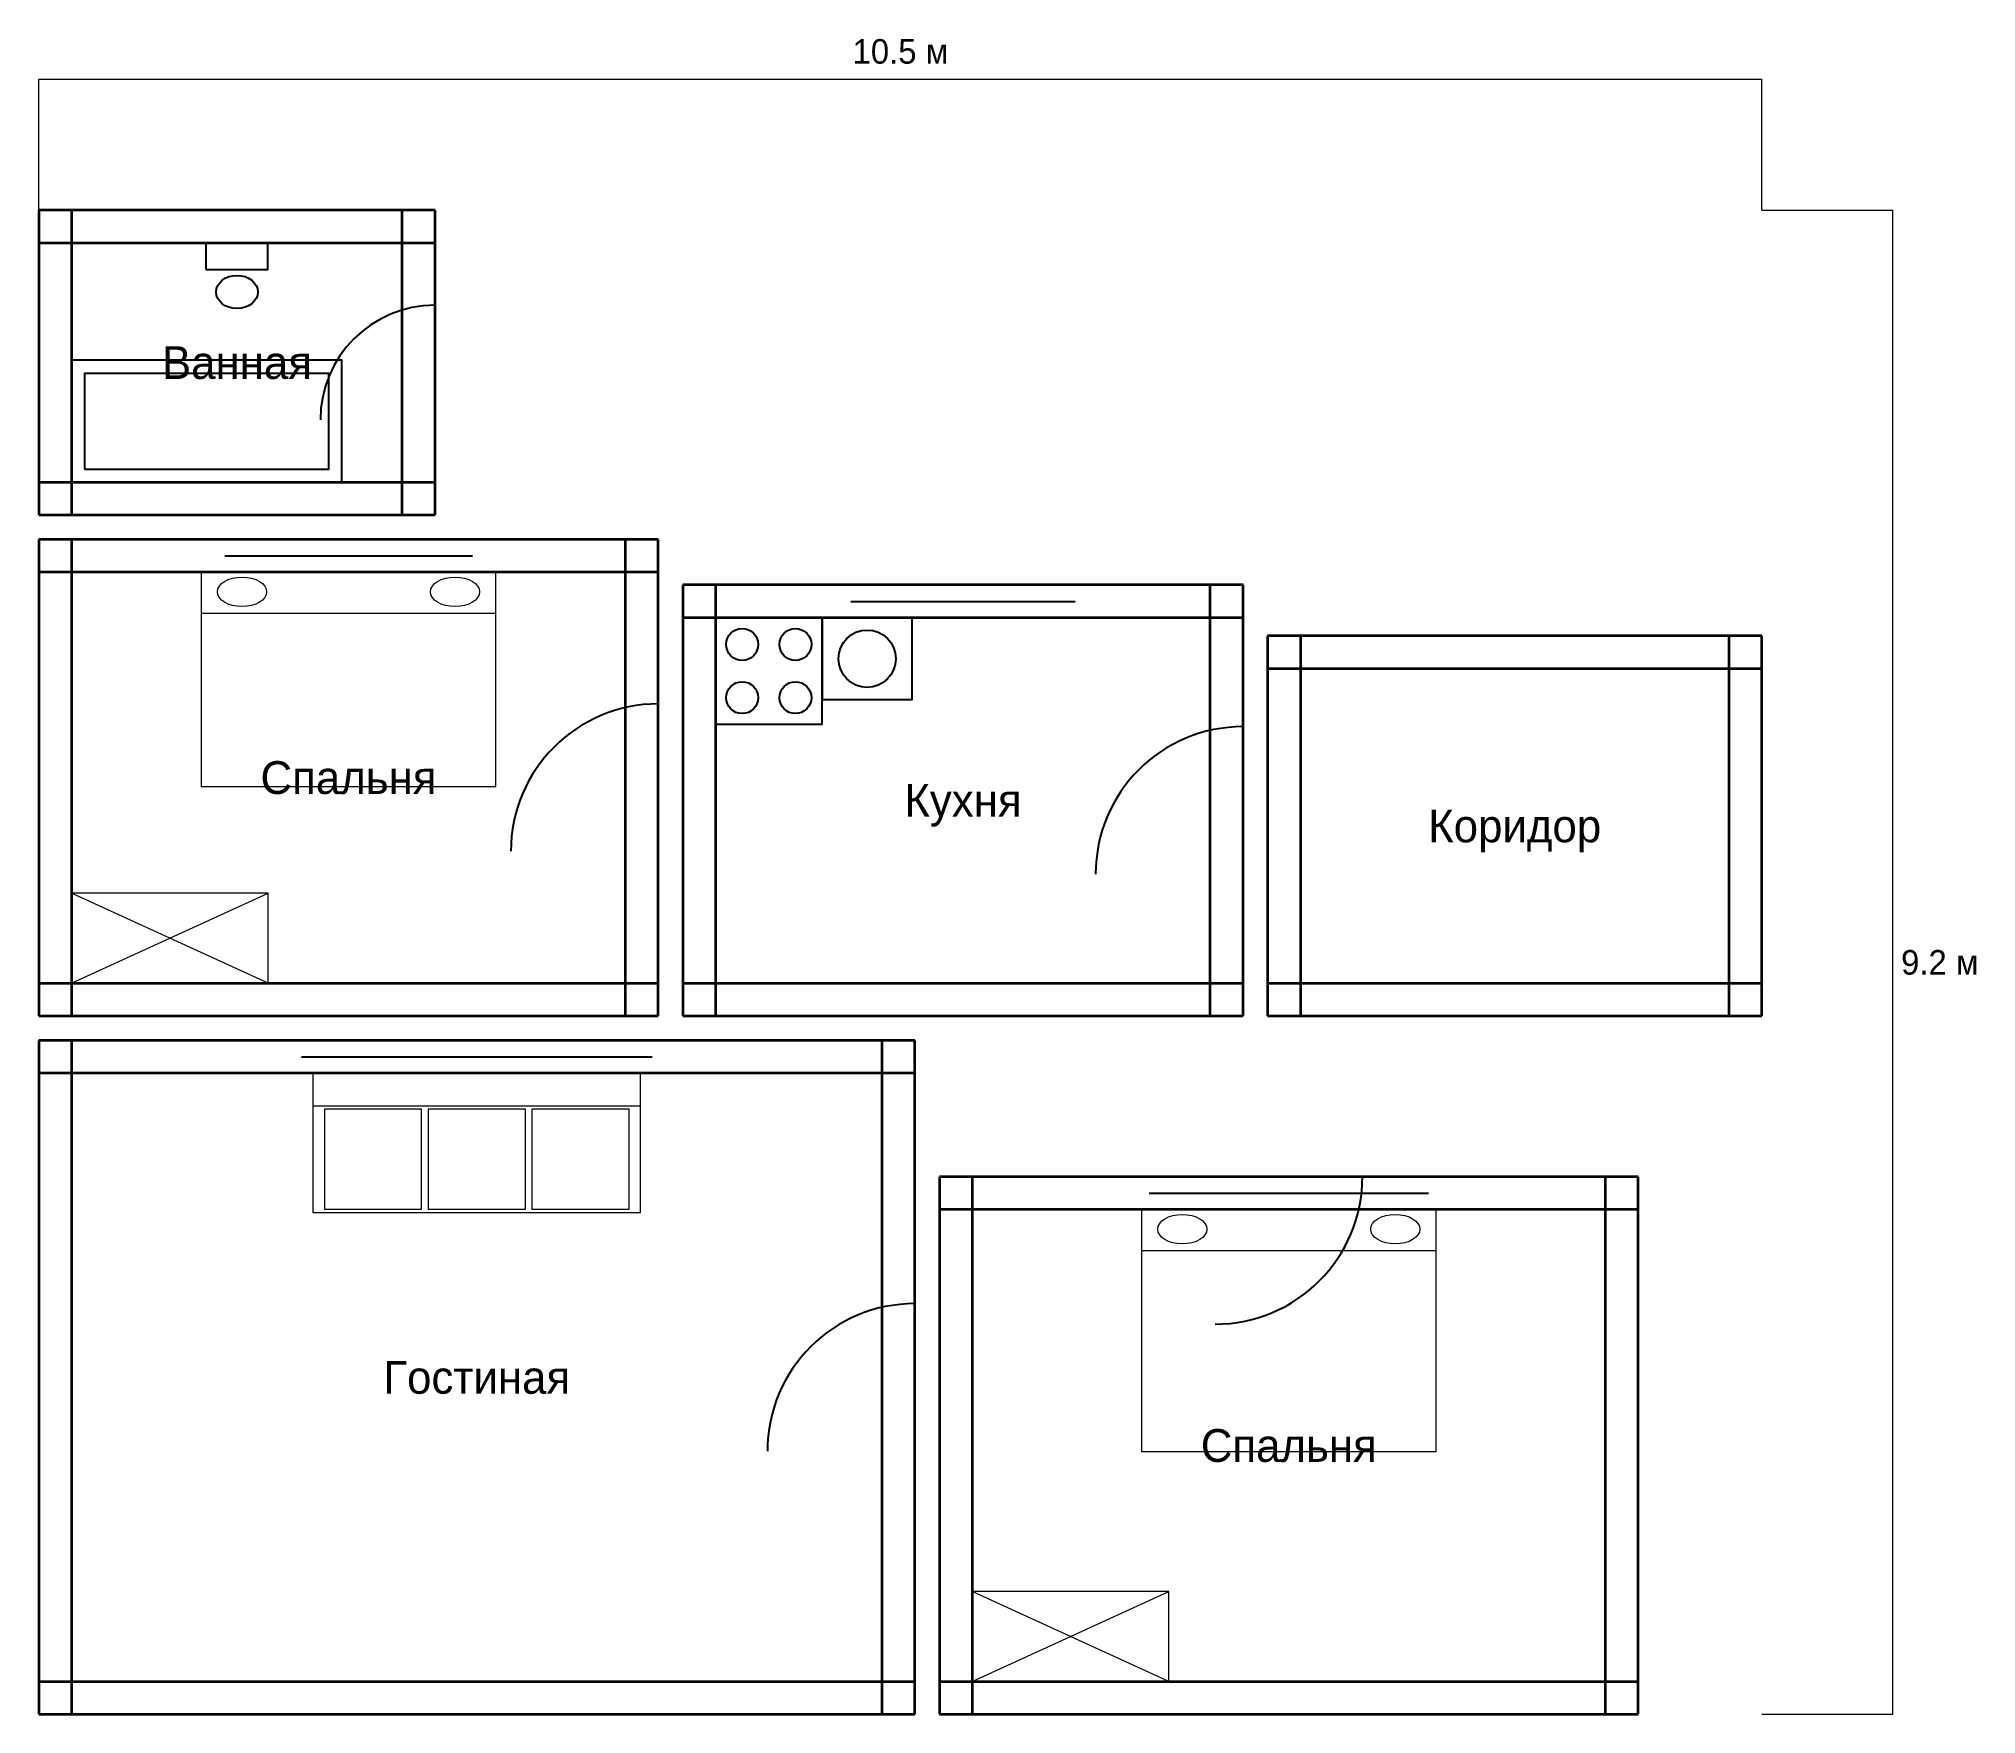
# Model space of a CAD drawing. Header units: metres. Extents: x 0 to 1183, y 0 to 1023.
import ezdxf
from ezdxf.enums import TextEntityAlignment as Align

# ---------------------------------------------------------------- set-up
doc = ezdxf.new("R2010")
doc.units = ezdxf.units.M
for name, color, linetype, lineweight in [('Двери', 7, 'Continuous', 25), ('Мебель', 7, 'Continuous', 18), ('Окна', 7, 'Continuous', 25), ('Размеры', 1, 'Continuous', 13), ('Стены', 7, 'Continuous', 35), ('Текст', 7, 'Continuous', 13)]:
    doc.layers.add(name, color=color, linetype=linetype, lineweight=lineweight)

msp = doc.modelspace()

# ---------------------------------------------------------------- linework, layer by layer
at = {"layer": 'Двери'}
for p, q in [((241.9, 790.3), (241.9, 860.3)), ((378.2, 526.9), (378.2, 616.9)), ((735.2, 513), (735.2, 603)), ((718.1, 328.2), (808.1, 328.2)), ((534.8, 160.7), (534.8, 250.7))]:
    msp.add_line(p, q, dxfattribs=at)
for centre, radius, start, end in [((241.9, 790.3), 70, 90, 180), ((378.2, 526.9), 90, 90, 180), ((735.2, 513), 90, 90, 180), ((718.1, 328.2), 90, 270, 360), ((534.8, 160.7), 90, 90, 180)]:
    msp.add_arc(centre, radius, start, end, dxfattribs=at)
at = {"layer": 'Мебель'}
for p, q in [((99.1, 672.3), (279.1, 672.3)), ((20, 446.4), (140, 501.4)), ((140, 446.4), (20, 501.4)), ((167.4, 371.4), (367.4, 371.4)), ((673.1, 283.2), (853.1, 283.2)), ((569.8, 20), (689.8, 75)), ((689.8, 20), (569.8, 75))]:
    msp.add_line(p, q, dxfattribs=at)
for points in [[(99.1, 566.4), (279.1, 566.4), (279.1, 697.3), (99.1, 697.3), (99.1, 566.4)], [(20, 446.4), (140, 446.4), (140, 501.4), (20, 501.4), (20, 446.4)], [(167.4, 306.4), (367.4, 306.4), (367.4, 391.4), (167.4, 391.4), (167.4, 306.4)], [(174.4, 308.4), (233.7, 308.4), (233.7, 369.4), (174.4, 369.4), (174.4, 308.4)], [(237.7, 308.4), (297.1, 308.4), (297.1, 369.4), (237.7, 369.4), (237.7, 308.4)], [(301.1, 308.4), (360.4, 308.4), (360.4, 369.4), (301.1, 369.4), (301.1, 308.4)], [(673.1, 160.5), (853.1, 160.5), (853.1, 308.2), (673.1, 308.2), (673.1, 160.5)], [(569.8, 20), (689.8, 20), (689.8, 75), (569.8, 75), (569.8, 20)]]:
    msp.add_lwpolyline(points, dxfattribs=at)
for centre in [(124.1, 685.3), (254.1, 685.3), (698.1, 296.2), (828.1, 296.2)]:
    msp.add_ellipse(centre, major_axis=(15, 0), ratio=0.6, dxfattribs=at)
at = {"layer": 'Окна'}
for p, q in [((113.5, 717.3), (264.7, 717.3)), ((113.5, 707.3), (264.7, 707.3)), ((113.5, 697.3), (264.7, 697.3)), ((495.8, 689.5), (632.6, 689.5)), ((495.8, 679.5), (632.6, 679.5)), ((495.8, 669.5), (632.6, 669.5)), ((160.4, 411.4), (374.4, 411.4)), ((160.4, 401.4), (374.4, 401.4)), ((160.4, 391.4), (374.4, 391.4)), ((677.8, 328.2), (848.4, 328.2)), ((677.8, 318.2), (848.4, 318.2)), ((677.8, 308.2), (848.4, 308.2))]:
    msp.add_line(p, q, dxfattribs=at)
at = {"layer": 'Размеры', "color": 1}
for p, q in [((0, 998.3), (1051.9, 998.3)), ((0, 918.3), (0, 998.3)), ((1051.9, 918.3), (1051.9, 998.3)), ((1051.9, 918.3), (1131.9, 918.3)), ((1131.9, 0), (1131.9, 918.3)), ((1051.9, 0), (1131.9, 0))]:
    msp.add_line(p, q, dxfattribs=at)
at = {"layer": 'Сантехника'}
for points in [[(102, 882.2), (139.9, 882.2), (139.9, 898.3), (102, 898.3), (102, 882.2)], [(20, 752.3), (185, 752.3), (185, 826.7), (20, 826.7), (20, 752.3)], [(28, 760.3), (177, 760.3), (177, 818.7), (28, 818.7), (28, 760.3)], [(413.2, 604.5), (478.2, 604.5), (478.2, 669.5), (413.2, 669.5), (413.2, 604.5)], [(478.2, 619.5), (533.2, 619.5), (533.2, 669.5), (478.2, 669.5), (478.2, 619.5)]]:
    msp.add_lwpolyline(points, dxfattribs=at)
for centre, radius in [((429.4, 653.2), 9.75), ((461.9, 653.2), 9.75), ((505.7, 644.5), 17.5), ((429.4, 620.7), 9.75), ((461.9, 620.7), 9.75)]:
    msp.add_circle(centre, radius, dxfattribs=at)
msp.add_ellipse((121, 868.4), major_axis=(12.7, 0), ratio=0.8, dxfattribs=at)
at = {"layer": 'Стены'}
for p, q in [((241.9, 918.3), (0, 918.3)), ((0, 918.3), (0, 732.3)), ((20, 918.3), (20, 732.3)), ((221.9, 732.3), (221.9, 918.3)), ((241.9, 732.3), (241.9, 918.3)), ((241.9, 898.3), (0, 898.3)), ((0, 752.3), (241.9, 752.3)), ((0, 732.3), (241.9, 732.3)), ((378.2, 717.3), (0, 717.3)), ((0, 717.3), (0, 426.4)), ((20, 717.3), (20, 426.4)), ((358.2, 426.4), (358.2, 717.3)), ((378.2, 426.4), (378.2, 717.3)), ((378.2, 697.3), (0, 697.3)), ((735.2, 689.5), (393.2, 689.5)), ((393.2, 689.5), (393.2, 426.4)), ((413.2, 689.5), (413.2, 426.4)), ((715.2, 426.4), (715.2, 689.5)), ((735.2, 426.4), (735.2, 689.5)), ((735.2, 669.5), (393.2, 669.5)), ((1051.9, 658.4), (750.2, 658.4)), ((750.2, 658.4), (750.2, 426.4)), ((770.2, 658.4), (770.2, 426.4)), ((1031.9, 426.4), (1031.9, 658.4)), ((1051.9, 426.4), (1051.9, 658.4)), ((1051.9, 638.4), (750.2, 638.4)), ((0, 446.4), (378.2, 446.4)), ((393.2, 446.4), (735.2, 446.4)), ((750.2, 446.4), (1051.9, 446.4)), ((0, 426.4), (378.2, 426.4)), ((393.2, 426.4), (735.2, 426.4)), ((750.2, 426.4), (1051.9, 426.4)), ((534.8, 411.4), (0, 411.4)), ((0, 411.4), (0, 0)), ((20, 411.4), (20, 0)), ((514.8, 0), (514.8, 411.4)), ((534.8, 0), (534.8, 411.4)), ((534.8, 391.4), (0, 391.4)), ((976.4, 328.2), (549.8, 328.2)), ((549.8, 328.2), (549.8, 0)), ((569.8, 328.2), (569.8, 0)), ((956.4, 0), (956.4, 328.2)), ((976.4, 0), (976.4, 328.2)), ((976.4, 308.2), (549.8, 308.2)), ((0, 20), (534.8, 20)), ((549.8, 20), (976.4, 20)), ((0, 0), (534.8, 0)), ((549.8, 0), (976.4, 0))]:
    msp.add_line(p, q, dxfattribs=at)

# ---------------------------------------------------------------- texts
at = {"layer": 'Размеры', "color": 1}
msp.add_text('10.5 м', height=15, dxfattribs=at).set_placement((526, 1003.3), align=Align.BOTTOM_CENTER)
msp.add_text('9.2 м', height=15, dxfattribs=at).set_placement((1136.9, 459.1), align=Align.MIDDLE_LEFT)
at = {"layer": 'Текст'}
for s, p in [('Ванная', (121, 825.3)), ('Спальня', (189.1, 571.9)), ('Кухня', (564.2, 558)), ('Коридор', (901, 542.4)), ('Гостиная', (267.4, 205.7)), ('Спальня', (763.1, 164.1))]:
    msp.add_text(s, height=20, dxfattribs=at).set_placement(p, align=Align.MIDDLE_CENTER)

doc.saveas('drawing.dxf')
